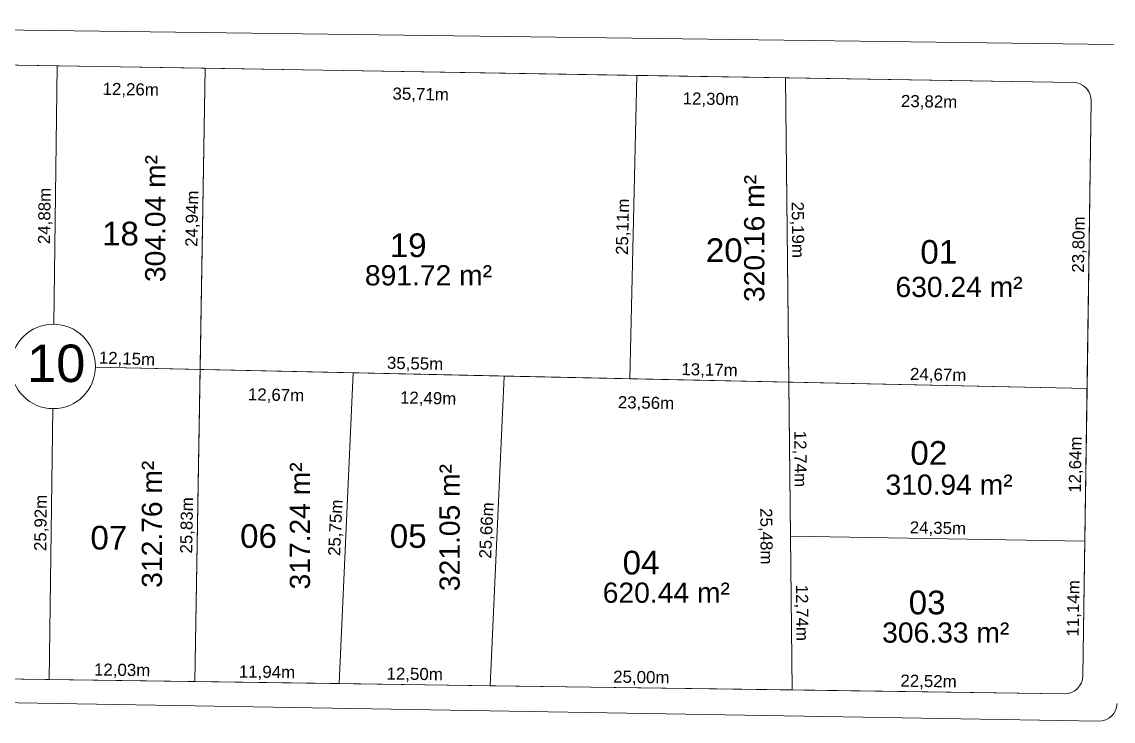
# Model space of a CAD drawing. Header units: metres. Extents: x 3808 to 8215, y 2374 to 6187.
# Drawn here: x 4939.2 to 5029.4, y 5445.5 to 5503.4 of the extents above; entities that cross this region are included whole.
import ezdxf
from ezdxf.enums import TextEntityAlignment as Align

# ---------------------------------------------------------------- set-up
doc = ezdxf.new("R2010")
doc.units = ezdxf.units.M
for name, color, linetype in [('Areas Lotes', 1, 'Continuous'), ('Calçada', 8, 'Continuous'), ('COTAS', 7, 'Continuous'), ('Lote', 7, 'Continuous'), ('Nº Lote', 7, 'Continuous'), ('Nº. quadra', 7, 'Continuous'), ('quadras', 7, 'Continuous')]:
    doc.layers.add(name, color=color, linetype=linetype)
doc.styles.add('Arial', font='arial.ttf')
doc.dimstyles.new('Copy(2) of ISO-25', dxfattribs={"dimtxt": 1, "dimasz": 2.5, "dimexe": 1.25, "dimexo": 0.625, "dimgap": 0.2, "dimtad": 1, "dimtoh": 1, "dimlfac": 1, "dimzin": 1, "dimtxsty": 'Arial', "dimblk": 'NONE', "dimcen": 0, "dimse1": 1, "dimse2": 1, "dimsd1": 1, "dimsd2": 1, "dimclrt": 256, "dimaunit": 1, "dimadec": 3, "dimazin": 0, "dimtfac": 1, "dimtmove": 0, "dimatfit": 3, "dimldrblk": 'NONE', "dimfxl": 1, "dimtolj": 1, "dimtzin": 0, "dimarcsym": 0})

# ---------------------------------------------------------------- blocks, each defined once
blk = doc.blocks.new('*D113')
at = {"layer": 'Defpoints', "color": 0, "linetype": 'Continuous', "transparency": 16777216}
for p in [(5002.887, 5448.116), (5002.887, 5448.116), (5025.404, 5447.804)]:
    blk.add_point(p, dxfattribs=at)
at = {"layer": 'COTAS', "linetype": 'Continuous', "lineweight": 5, "transparency": 16777216, "insert": (5014.157, 5448.761), "char_height": 1, "attachment_point": 5, "rotation": 359.20503, "style": 'Arial'}
blk.add_mtext('\\A1;22,52m', dxfattribs=at)
blk = doc.blocks.new('_None')
blk = doc.blocks.new('*D114')
at = {"layer": 'Defpoints', "color": 0, "linetype": 'Continuous', "transparency": 16777216}
for p in [(4977.888, 5448.463), (4977.888, 5448.463), (5002.887, 5448.116)]:
    blk.add_point(p, dxfattribs=at)
at = {"layer": 'COTAS', "linetype": 'Continuous', "lineweight": 5, "transparency": 16777216, "insert": (4990.398, 5449.091), "char_height": 1, "attachment_point": 5, "rotation": 359.20503, "style": 'Arial'}
blk.add_mtext('\\A1;25,00m', dxfattribs=at)
blk = doc.blocks.new('*D115')
at = {"layer": 'Defpoints', "color": 0, "linetype": 'Continuous', "transparency": 16777216}
for p in [(4965.392, 5448.637), (4965.392, 5448.637), (4977.888, 5448.463)]:
    blk.add_point(p, dxfattribs=at)
at = {"layer": 'COTAS', "linetype": 'Continuous', "lineweight": 5, "transparency": 16777216, "insert": (4971.651, 5449.351), "char_height": 1, "attachment_point": 5, "rotation": 359.20503, "style": 'Arial'}
blk.add_mtext('\\A1;12,50m', dxfattribs=at)
blk = doc.blocks.new('*D116')
at = {"layer": 'Defpoints', "color": 0, "linetype": 'Continuous', "transparency": 16777216}
for p in [(4953.454, 5448.802), (4953.454, 5448.802), (4965.392, 5448.637)]:
    blk.add_point(p, dxfattribs=at)
at = {"layer": 'COTAS', "linetype": 'Continuous', "lineweight": 5, "transparency": 16777216, "insert": (4959.434, 5449.52), "char_height": 1, "attachment_point": 5, "rotation": 359.20503, "style": 'Arial'}
blk.add_mtext('\\A1;11,94m', dxfattribs=at)
blk = doc.blocks.new('*D117')
at = {"layer": 'Defpoints', "color": 0, "linetype": 'Continuous', "transparency": 16777216}
for p in [(4941.427, 5448.969), (4941.427, 5448.969), (4953.454, 5448.802)]:
    blk.add_point(p, dxfattribs=at)
at = {"layer": 'COTAS', "linetype": 'Continuous', "lineweight": 5, "transparency": 16777216, "insert": (4947.452, 5449.687), "char_height": 1, "attachment_point": 5, "rotation": 359.20503, "style": 'Arial'}
blk.add_mtext('\\A1;12,03m', dxfattribs=at)
blk = doc.blocks.new('*D118')
at = {"layer": 'Defpoints', "color": 0, "linetype": 'Continuous', "transparency": 16777216}
for p in [(4929.07, 5449.141), (4929.07, 5449.141), (4941.427, 5448.969)]:
    blk.add_point(p, dxfattribs=at)
at = {"layer": 'COTAS', "linetype": 'Continuous', "lineweight": 5, "transparency": 16777216, "insert": (4935.26, 5449.856), "char_height": 1, "attachment_point": 5, "rotation": 359.20503, "style": 'Arial'}
blk.add_mtext('\\A1;12,36m', dxfattribs=at)
blk = doc.blocks.new('*D127')
at = {"layer": 'Defpoints', "color": 0, "linetype": 'Continuous', "transparency": 16777216}
for p in [(4917.599, 5475.785), (4941.752, 5474.888), (4941.752, 5474.878)]:
    blk.add_point(p, dxfattribs=at)
at = {"layer": 'COTAS', "linetype": 'Continuous', "lineweight": 5, "transparency": 16777216, "insert": (4929.706, 5476.132), "char_height": 1, "attachment_point": 5, "rotation": 357.85075, "style": 'Arial'}
blk.add_mtext('\\A1;24,17m', dxfattribs=at)
blk = doc.blocks.new('*D128')
at = {"layer": 'Defpoints', "color": 0, "linetype": 'Continuous', "transparency": 16777216}
for p in [(4941.752, 5474.888), (4953.889, 5474.423), (4953.897, 5474.629)]:
    blk.add_point(p, dxfattribs=at)
at = {"layer": 'COTAS', "linetype": 'Continuous', "lineweight": 5, "transparency": 16777216, "insert": (4947.85, 5475.451), "char_height": 1, "attachment_point": 5, "rotation": 357.85075, "style": 'Arial'}
blk.add_mtext('\\A1;12,15m', dxfattribs=at)
blk = doc.blocks.new('*D129')
at = {"layer": 'Defpoints', "color": 0, "linetype": 'Continuous', "transparency": 16777216}
for p in [(4953.897, 5474.629), (4989.439, 5473.871), (4989.439, 5473.871)]:
    blk.add_point(p, dxfattribs=at)
at = {"layer": 'COTAS', "linetype": 'Continuous', "lineweight": 5, "transparency": 16777216, "insert": (4971.685, 5475.051), "char_height": 1, "attachment_point": 5, "rotation": 358.77846, "style": 'Arial'}
blk.add_mtext('\\A1;35,55m', dxfattribs=at)
blk = doc.blocks.new('*D130')
at = {"layer": 'Defpoints', "color": 0, "linetype": 'Continuous', "transparency": 16777216}
for p in [(4989.439, 5473.871), (5002.604, 5473.59), (5002.604, 5473.59)]:
    blk.add_point(p, dxfattribs=at)
at = {"layer": 'COTAS', "linetype": 'Continuous', "lineweight": 5, "transparency": 16777216, "insert": (4996.039, 5474.531), "char_height": 1, "attachment_point": 5, "rotation": 358.77846, "style": 'Arial'}
blk.add_mtext('\\A1;13,17m', dxfattribs=at)
blk = doc.blocks.new('*D131')
at = {"layer": 'Defpoints', "color": 0, "linetype": 'Continuous', "transparency": 16777216}
for p in [(5002.604, 5473.59), (5027.271, 5473.064), (5027.271, 5473.064)]:
    blk.add_point(p, dxfattribs=at)
at = {"layer": 'COTAS', "linetype": 'Continuous', "lineweight": 5, "transparency": 16777216, "insert": (5014.955, 5474.128), "char_height": 1, "attachment_point": 5, "rotation": 358.77846, "style": 'Arial'}
blk.add_mtext('\\A1;24,67m', dxfattribs=at)
blk = doc.blocks.new('*D132')
at = {"layer": 'Defpoints', "color": 0, "linetype": 'Continuous', "transparency": 16777216}
for p in [(5002.325, 5498.774), (5026.142, 5498.381), (5026.099, 5495.732)]:
    blk.add_point(p, dxfattribs=at)
at = {"layer": 'COTAS', "linetype": 'Continuous', "lineweight": 5, "transparency": 16777216, "insert": (5014.203, 5496.73), "char_height": 1, "attachment_point": 5, "rotation": 359.0539, "style": 'Arial'}
blk.add_mtext('\\A1;23,82m', dxfattribs=at)
blk = doc.blocks.new('*D133')
at = {"layer": 'Defpoints', "color": 0, "linetype": 'Continuous', "transparency": 16777216}
for p in [(5002.746, 5460.853), (5027.087, 5460.424), (5027.087, 5460.424)]:
    blk.add_point(p, dxfattribs=at)
at = {"layer": 'COTAS', "linetype": 'Continuous', "lineweight": 5, "transparency": 16777216, "insert": (5014.931, 5461.439), "char_height": 1, "attachment_point": 5, "rotation": 358.98888, "style": 'Arial'}
blk.add_mtext('\\A1;24,35m', dxfattribs=at)
blk = doc.blocks.new('*D134')
at = {"layer": 'Defpoints', "color": 0, "linetype": 'Continuous', "transparency": 16777216}
for p in [(5027.087, 5460.424), (5027.087, 5460.424), (5026.925, 5449.282)]:
    blk.add_point(p, dxfattribs=at)
at = {"layer": 'COTAS', "linetype": 'Continuous', "lineweight": 5, "transparency": 16777216, "insert": (5026.205, 5454.865), "char_height": 1, "attachment_point": 5, "rotation": 89.16637, "style": 'Arial'}
blk.add_mtext('\\A1;11,14m', dxfattribs=at)
blk = doc.blocks.new('*D135')
at = {"layer": 'Defpoints', "color": 0, "linetype": 'Continuous', "transparency": 16777216}
for p in [(5027.271, 5473.064), (5027.271, 5473.064), (5027.087, 5460.424)]:
    blk.add_point(p, dxfattribs=at)
at = {"layer": 'COTAS', "linetype": 'Continuous', "lineweight": 5, "transparency": 16777216, "insert": (5026.378, 5466.756), "char_height": 1, "attachment_point": 5, "rotation": 89.16637, "style": 'Arial'}
blk.add_mtext('\\A1;12,64m', dxfattribs=at)
blk = doc.blocks.new('*D136')
at = {"layer": 'Defpoints', "color": 0, "linetype": 'Continuous', "transparency": 16777216}
for p in [(5027.617, 5496.859), (5027.617, 5496.859), (5027.271, 5473.064)]:
    blk.add_point(p, dxfattribs=at)
at = {"layer": 'COTAS', "linetype": 'Continuous', "lineweight": 5, "transparency": 16777216, "insert": (5026.643, 5484.973), "char_height": 1, "attachment_point": 5, "rotation": 89.16637, "style": 'Arial'}
blk.add_mtext('\\A1;23,80m', dxfattribs=at)
blk = doc.blocks.new('*D137')
at = {"layer": 'Defpoints', "color": 0, "linetype": 'Continuous', "transparency": 16777216}
for p in [(4990.029, 5498.977), (5002.325, 5498.774), (4989.984, 5496.244)]:
    blk.add_point(p, dxfattribs=at)
at = {"layer": 'COTAS', "linetype": 'Continuous', "lineweight": 5, "transparency": 16777216, "insert": (4996.145, 5496.943), "char_height": 1, "attachment_point": 5, "rotation": 359.0539, "style": 'Arial'}
blk.add_mtext('\\A1;12,30m', dxfattribs=at)
blk = doc.blocks.new('*D138')
at = {"layer": 'Defpoints', "color": 0, "linetype": 'Continuous', "transparency": 16777216}
for p in [(4954.324, 5499.567), (4990.029, 5498.977), (4954.279, 5496.834)]:
    blk.add_point(p, dxfattribs=at)
at = {"layer": 'COTAS', "linetype": 'Continuous', "lineweight": 5, "transparency": 16777216, "insert": (4972.145, 5497.34), "char_height": 1, "attachment_point": 5, "rotation": 359.0539, "style": 'Arial'}
blk.add_mtext('\\A1;35,71m', dxfattribs=at)
blk = doc.blocks.new('*D139')
at = {"layer": 'Defpoints', "color": 0, "linetype": 'Continuous', "transparency": 16777216}
for p in [(4942.064, 5499.769), (4954.324, 5499.567), (4942.019, 5497.036)]:
    blk.add_point(p, dxfattribs=at)
at = {"layer": 'COTAS', "linetype": 'Continuous', "lineweight": 5, "transparency": 16777216, "insert": (4948.162, 5497.736), "char_height": 1, "attachment_point": 5, "rotation": 359.0539, "style": 'Arial'}
blk.add_mtext('\\A1;12,26m', dxfattribs=at)
blk = doc.blocks.new('*D140')
at = {"layer": 'Defpoints', "color": 0, "linetype": 'Continuous', "transparency": 16777216}
for p in [(4918.708, 5500.155), (4942.064, 5499.769), (4918.663, 5497.422)]:
    blk.add_point(p, dxfattribs=at)
at = {"layer": 'COTAS', "linetype": 'Continuous', "lineweight": 5, "transparency": 16777216, "insert": (4930.354, 5498.03), "char_height": 1, "attachment_point": 5, "rotation": 359.0539, "style": 'Arial'}
blk.add_mtext('\\A1;23,36m', dxfattribs=at)
blk = doc.blocks.new('*D147')
at = {"layer": 'Defpoints', "color": 0, "linetype": 'Continuous', "transparency": 16777216}
for p in [(4942.064, 5499.769), (4941.752, 5474.888), (4941.752, 5474.888)]:
    blk.add_point(p, dxfattribs=at)
at = {"layer": 'COTAS', "linetype": 'Continuous', "lineweight": 5, "transparency": 16777216, "insert": (4941.107, 5487.338), "char_height": 1, "attachment_point": 5, "rotation": 89.28163, "style": 'Arial'}
blk.add_mtext('\\A1;24,88m', dxfattribs=at)
blk = doc.blocks.new('*D148')
at = {"layer": 'Defpoints', "color": 0, "linetype": 'Continuous', "transparency": 16777216}
for p in [(4954.324, 5499.567), (4953.897, 5474.629), (4953.897, 5474.629)]:
    blk.add_point(p, dxfattribs=at)
at = {"layer": 'COTAS', "linetype": 'Continuous', "lineweight": 5, "transparency": 16777216, "insert": (4953.31, 5487.111), "char_height": 1, "attachment_point": 5, "rotation": 89.01716, "style": 'Arial'}
blk.add_mtext('\\A1;24,94m', dxfattribs=at)
blk = doc.blocks.new('*D149')
at = {"layer": 'Defpoints', "color": 0, "linetype": 'Continuous', "transparency": 16777216}
for p in [(4941.752, 5474.888), (4941.427, 5448.969), (4941.427, 5448.969)]:
    blk.add_point(p, dxfattribs=at)
at = {"layer": 'COTAS', "linetype": 'Continuous', "lineweight": 5, "transparency": 16777216, "insert": (4940.789, 5461.939), "char_height": 1, "attachment_point": 5, "rotation": 89.28163, "style": 'Arial'}
blk.add_mtext('\\A1;25,92m', dxfattribs=at)
blk = doc.blocks.new('*D150')
at = {"layer": 'Defpoints', "color": 0, "linetype": 'Continuous', "transparency": 16777216}
for p in [(4953.897, 5474.629), (4953.454, 5448.802), (4953.454, 5448.802)]:
    blk.add_point(p, dxfattribs=at)
at = {"layer": 'COTAS', "linetype": 'Continuous', "lineweight": 5, "transparency": 16777216, "insert": (4952.874, 5461.729), "char_height": 1, "attachment_point": 5, "rotation": 89.01716, "style": 'Arial'}
blk.add_mtext('\\A1;25,83m', dxfattribs=at)
blk = doc.blocks.new('*D151')
at = {"layer": 'Defpoints', "color": 0, "linetype": 'Continuous', "transparency": 16777216}
for p in [(4966.562, 5474.359), (4965.392, 5448.637), (4965.392, 5448.637)]:
    blk.add_point(p, dxfattribs=at)
at = {"layer": 'COTAS', "linetype": 'Continuous', "lineweight": 5, "transparency": 16777216, "insert": (4965.177, 5461.534), "char_height": 1, "attachment_point": 5, "rotation": 87.39427, "style": 'Arial'}
blk.add_mtext('\\A1;25,75m', dxfattribs=at)
blk = doc.blocks.new('*D152')
at = {"layer": 'Defpoints', "color": 0, "linetype": 'Continuous', "transparency": 16777216}
for p in [(4979.054, 5474.092), (4977.888, 5448.463), (4977.888, 5448.463)]:
    blk.add_point(p, dxfattribs=at)
at = {"layer": 'COTAS', "linetype": 'Continuous', "lineweight": 5, "transparency": 16777216, "insert": (4977.671, 5461.314), "char_height": 1, "attachment_point": 5, "rotation": 87.39427, "style": 'Arial'}
blk.add_mtext('\\A1;25,66m', dxfattribs=at)
blk = doc.blocks.new('*D164')
at = {"layer": 'Defpoints', "color": 0, "linetype": 'Continuous', "transparency": 16777216}
for p in [(4929.399, 5475.309), (4940.89, 5474.888), (4940.781, 5471.978)]:
    blk.add_point(p, dxfattribs=at)
at = {"layer": 'COTAS', "linetype": 'Continuous', "lineweight": 5, "transparency": 16777216, "insert": (4935.066, 5472.994), "char_height": 1, "attachment_point": 5, "rotation": 357.85075, "style": 'Arial'}
blk.add_mtext('\\A1;11,50m', dxfattribs=at)
blk = doc.blocks.new('*D165')
at = {"layer": 'Defpoints', "color": 0, "linetype": 'Continuous', "transparency": 16777216}
for p in [(4953.897, 5474.629), (4966.562, 5474.359), (4966.501, 5471.513)]:
    blk.add_point(p, dxfattribs=at)
at = {"layer": 'COTAS', "linetype": 'Continuous', "lineweight": 5, "transparency": 16777216, "insert": (4960.186, 5472.449), "char_height": 1, "attachment_point": 5, "rotation": 358.77846, "style": 'Arial'}
blk.add_mtext('\\A1;12,67m', dxfattribs=at)
blk = doc.blocks.new('*D166')
at = {"layer": 'Defpoints', "color": 0, "linetype": 'Continuous', "transparency": 16777216}
for p in [(4966.562, 5474.359), (4979.054, 5474.092), (4978.993, 5471.247)]:
    blk.add_point(p, dxfattribs=at)
at = {"layer": 'COTAS', "linetype": 'Continuous', "lineweight": 5, "transparency": 16777216, "insert": (4972.765, 5472.181), "char_height": 1, "attachment_point": 5, "rotation": 358.77846, "style": 'Arial'}
blk.add_mtext('\\A1;12,49m', dxfattribs=at)
blk = doc.blocks.new('*D167')
at = {"layer": 'Defpoints', "color": 0, "linetype": 'Continuous', "transparency": 16777216}
for p in [(4979.054, 5474.092), (5002.604, 5473.59), (5002.544, 5470.745)]:
    blk.add_point(p, dxfattribs=at)
at = {"layer": 'COTAS', "linetype": 'Continuous', "lineweight": 5, "transparency": 16777216, "insert": (4990.786, 5471.797), "char_height": 1, "attachment_point": 5, "rotation": 358.77846, "style": 'Arial'}
blk.add_mtext('\\A1;23,56m', dxfattribs=at)
blk = doc.blocks.new('*D168')
at = {"layer": 'Defpoints', "color": 0, "linetype": 'Continuous', "transparency": 16777216}
for p in [(5002.325, 5498.774), (5002.604, 5473.59), (5002.604, 5473.59)]:
    blk.add_point(p, dxfattribs=at)
at = {"layer": 'COTAS', "linetype": 'Continuous', "lineweight": 5, "transparency": 16777216, "insert": (5003.266, 5486.191), "char_height": 1, "attachment_point": 5, "rotation": 270.63491, "style": 'Arial'}
blk.add_mtext('\\A1;25,19m', dxfattribs=at)
blk = doc.blocks.new('*D169')
at = {"layer": 'Defpoints', "color": 0, "linetype": 'Continuous', "transparency": 16777216}
for p in [(4990.029, 5498.977), (4990.029, 5498.977), (4989.439, 5473.871)]:
    blk.add_point(p, dxfattribs=at)
at = {"layer": 'COTAS', "linetype": 'Continuous', "lineweight": 5, "transparency": 16777216, "insert": (4988.933, 5486.443), "char_height": 1, "attachment_point": 5, "rotation": 88.65385, "style": 'Arial'}
blk.add_mtext('\\A1;25,11m', dxfattribs=at)
blk = doc.blocks.new('*D170')
at = {"layer": 'Defpoints', "color": 0, "linetype": 'Continuous', "transparency": 16777216}
for p in [(5002.746, 5460.853), (5002.746, 5460.853), (5002.887, 5448.116)]:
    blk.add_point(p, dxfattribs=at)
at = {"layer": 'COTAS', "linetype": 'Continuous', "lineweight": 5, "transparency": 16777216, "insert": (5003.617, 5454.494), "char_height": 1, "attachment_point": 5, "rotation": 270.63491, "style": 'Arial'}
blk.add_mtext('\\A1;12,74m', dxfattribs=at)
blk = doc.blocks.new('*D171')
at = {"layer": 'Defpoints', "color": 0, "linetype": 'Continuous', "transparency": 16777216}
for p in [(5002.604, 5473.59), (5002.746, 5460.853), (5002.746, 5460.853)]:
    blk.add_point(p, dxfattribs=at)
at = {"layer": 'COTAS', "linetype": 'Continuous', "lineweight": 5, "transparency": 16777216, "insert": (5003.476, 5467.231), "char_height": 1, "attachment_point": 5, "rotation": 270.63491, "style": 'Arial'}
blk.add_mtext('\\A1;12,74m', dxfattribs=at)
blk = doc.blocks.new('*D172')
at = {"layer": 'Defpoints', "color": 0, "linetype": 'Continuous', "transparency": 16777216}
for p in [(4999.717, 5473.558), (5002.604, 5473.59), (5002.887, 5448.116)]:
    blk.add_point(p, dxfattribs=at)
at = {"layer": 'COTAS', "linetype": 'Continuous', "lineweight": 5, "transparency": 16777216, "insert": (5000.66, 5460.83), "char_height": 1, "attachment_point": 5, "rotation": 270.63491, "style": 'Arial'}
blk.add_mtext('\\A1;25,48m', dxfattribs=at)

msp = doc.modelspace()

# ---------------------------------------------------------------- linework, layer by layer
at = {"layer": 'Calçada', "linetype": 'Continuous', "lineweight": 5}
for p, q in [((4885.753, 5503.406), (5029.446, 5501.519)), ((5028.227, 5445.529), (4844.062, 5448.66))]:
    msp.add_line(p, q, dxfattribs=at)
msp.add_arc((5028.253, 5447.029), 1.5, 269.02606, 358.73121, dxfattribs=at)
at = {"layer": 'Lote', "lineweight": 5}
for p, q in [((4942.064, 5499.769), (4941.796, 5478.383)), ((4953.454, 5448.802), (4954.324, 5499.567)), ((4990.029, 5498.977), (4989.439, 5473.871)), ((5002.325, 5498.774), (5002.887, 5448.116)), ((5027.271, 5473.064), (4945.247, 5474.813)), ((4965.392, 5448.637), (4966.562, 5474.359)), ((4977.888, 5448.463), (4979.054, 5474.092)), ((4941.709, 5471.392), (4941.427, 5448.969))]:
    msp.add_line(p, q, dxfattribs=at)
at = {"layer": 'Lote', "linetype": 'Continuous', "lineweight": 5}
msp.add_line((5027.087, 5460.424), (5002.746, 5460.853), dxfattribs=at)
at = {"layer": 'Lote', "linetype": 'Continuous', "lineweight": 5, "flags": 128}
for points in [[(4941.796, 5478.383), (4942.064, 5499.769), (4918.708, 5500.155), (4917.599, 5475.785), (4938.259, 5475.009)], [(4945.247, 5474.813), (4953.897, 5474.629), (4954.324, 5499.567), (4942.064, 5499.769), (4941.796, 5478.383)], [(4938.259, 5475.009), (4930.261, 5475.309), (4929.07, 5449.141), (4941.427, 5448.969), (4941.709, 5471.392)], [(4941.709, 5471.392), (4941.427, 5448.969), (4953.454, 5448.802), (4953.897, 5474.629), (4945.247, 5474.813)]]:
    msp.add_lwpolyline(points, dxfattribs=at)
for points in [[(4989.439, 5473.871), (4990.029, 5498.977), (4954.324, 5499.567), (4953.897, 5474.629)], [(4989.439, 5473.871), (5002.604, 5473.59), (5002.325, 5498.774), (4990.029, 5498.977)], [(4966.562, 5474.359), (4953.897, 5474.629), (4953.454, 5448.802), (4965.392, 5448.637)], [(4979.054, 5474.092), (4966.562, 5474.359), (4965.392, 5448.637), (4977.888, 5448.463)], [(5002.604, 5473.59), (4979.054, 5474.092), (4977.888, 5448.463), (5002.887, 5448.116)], [(5027.087, 5460.424), (5027.271, 5473.064), (5002.604, 5473.59), (5002.746, 5460.853)]]:
    msp.add_lwpolyline(points, close=True, dxfattribs=at)
for points in [[(5002.604, 5473.59), (5027.271, 5473.064), (5027.617, 5496.859, 0.413639), (5026.142, 5498.381), (5002.325, 5498.774)], [(5002.887, 5448.116), (5025.404, 5447.804, 0.414016), (5026.925, 5449.282), (5027.087, 5460.424), (5002.746, 5460.853)]]:
    msp.add_lwpolyline(points, format="xyb", close=True, dxfattribs=at)
at = {"layer": 'Nº. quadra', "lineweight": 5}
msp.add_circle((4941.752, 5474.888), 3.496, dxfattribs=at)
at = {"layer": 'quadras', "lineweight": 5}
for p, q in [((5026.142, 5498.381), (4880.22, 5500.79)), ((5026.925, 5449.282), (5027.617, 5496.859)), ((4848.397, 5450.26), (5025.404, 5447.804))]:
    msp.add_line(p, q, dxfattribs=at)
for centre, start, end in [((5026.118, 5496.881), 359.16637, 89.0539), ((5025.425, 5449.304), 269.20503, 359.16637)]:
    msp.add_arc(centre, 1.5, start, end, dxfattribs=at)

# ---------------------------------------------------------------- texts
at = {"layer": 'Areas Lotes', "lineweight": 5, "style": 'Arial'}
for s, p in [('304.04 m²', (4951.024, 5481.868)), ('320.16 m²', (5000.573, 5480.218)), ('312.76 m²', (4950.749, 5456.567)), ('317.24 m²', (4962.993, 5456.429)), ('321.05 m²', (4975.375, 5456.292))]:
    msp.add_text(s, height=1.6726, rotation=90, dxfattribs=at).set_placement(p)
at = {"layer": 'Areas Lotes', "linetype": 'Continuous', "lineweight": 5, "style": 'Arial'}
for s, p in [('891.72 m²', (4967.533, 5481.593)), ('630.24 m²', (5011.421, 5480.631)), ('310.94 m²', (5010.596, 5464.267)), ('620.44 m²', (4987.207, 5455.329)), ('306.33 m²', (5010.32, 5452.029))]:
    msp.add_text(s, height=1.6726, dxfattribs=at).set_placement(p)
at = {"layer": 'Nº Lote', "linetype": 'Continuous', "lineweight": 5, "style": 'Arial'}
for s, p in [('18', (4947.314, 5484.899)), ('19', (4971.115, 5483.937)), ('20', (4997.256, 5483.524)), ('01', (5015.003, 5483.386)), ('02', (5014.178, 5466.748)), ('07', (4946.351, 5459.735)), ('06', (4958.733, 5459.873)), ('05', (4971.115, 5459.873)), ('04', (4990.377, 5457.672)), ('03', (5014.04, 5454.372))]:
    msp.add_text(s, height=1.96, dxfattribs=at).set_placement(p, align=Align.CENTER)
at = {"layer": 'Nº. quadra', "lineweight": 5, "style": 'Arial'}
msp.add_text('10', height=3.1039, dxfattribs=at).set_placement((4939.588, 5473.594))

# ---------------------------------------------------------------- dimensions: what is measured, and where the dimension line sits
at = {"layer": 'COTAS', "linetype": 'Continuous', "lineweight": 5}
for base, p1, p2, angle, picture, middle in [((4918.663, 5497.422), (4942.064, 5499.769), (4918.708, 5500.155), 359.0539, '*D140', (4930.354, 5498.03)), ((4942.019, 5497.036), (4954.324, 5499.567), (4942.064, 5499.769), 359.0539, '*D139', (4948.162, 5497.736)), ((4954.279, 5496.834), (4990.029, 5498.977), (4954.324, 5499.567), 359.0539, '*D138', (4972.145, 5497.34)), ((5027.617, 5496.859), (5027.271, 5473.064), (5027.617, 5496.859), 269.16637, '*D136', (5026.643, 5484.973)), ((4941.752, 5474.878), (4917.599, 5475.785), (4941.752, 5474.888), 177.85075, '*D127', (4929.706, 5476.132)), ((4953.889, 5474.423), (4941.752, 5474.888), (4953.897, 5474.629), 177.85075, '*D128', (4947.85, 5475.451)), ((4940.781, 5471.978), (4929.399, 5475.309), (4940.89, 5474.888), 177.85075, '*D164', (4935.066, 5472.994)), ((4978.993, 5471.247), (4966.562, 5474.359), (4979.054, 5474.092), 178.77846, '*D166', (4972.765, 5472.181)), ((5002.544, 5470.745), (4979.054, 5474.092), (5002.604, 5473.59), 178.77846, '*D167', (4990.786, 5471.797)), ((5027.271, 5473.064), (5027.087, 5460.424), (5027.271, 5473.064), 269.16637, '*D135', (5026.378, 5466.756)), ((4929.07, 5449.141), (4941.427, 5448.969), (4929.07, 5449.141), 359.20503, '*D118', (4935.26, 5449.856)), ((4941.427, 5448.969), (4953.454, 5448.802), (4941.427, 5448.969), 359.20503, '*D117', (4947.452, 5449.687)), ((4953.454, 5448.802), (4965.392, 5448.637), (4953.454, 5448.802), 359.20503, '*D116', (4959.434, 5449.52)), ((4965.392, 5448.637), (4977.888, 5448.463), (4965.392, 5448.637), 359.20503, '*D115', (4971.651, 5449.351)), ((4977.888, 5448.463), (5002.887, 5448.116), (4977.888, 5448.463), 359.20503, '*D114', (4990.398, 5449.091))]:
    dim = msp.add_linear_dim(base=base, p1=p1, p2=p2, angle=angle, dimstyle='Copy(2) of ISO-25', override={"dimpost": 'm', "dimtmove": 1}, dxfattribs=at)
    dim.commit()
    dim.dimension.update_dxf_attribs({"geometry": picture, "text_midpoint": middle})
for p1, p2, distance, picture, middle in [((4942.064, 5499.769), (4941.752, 5474.888), 0, '*D147', (4941.107, 5487.338)), ((4954.324, 5499.567), (4953.897, 5474.629), 0, '*D148', (4953.31, 5487.111)), ((4989.439, 5473.871), (4990.029, 5498.977), 0, '*D169', (4988.933, 5486.443)), ((5002.325, 5498.774), (4990.029, 5498.977), 2.733, '*D137', (4996.145, 5496.943)), ((5002.325, 5498.774), (5026.142, 5498.381), -2.649, '*D132', (5014.203, 5496.73)), ((5002.325, 5498.774), (5002.604, 5473.59), 0, '*D168', (5003.266, 5486.191)), ((4953.897, 5474.629), (4989.439, 5473.871), 0, '*D129', (4971.685, 5475.051)), ((4989.439, 5473.871), (5002.604, 5473.59), 0, '*D130', (4996.039, 5474.531)), ((4941.752, 5474.888), (4941.427, 5448.969), 0, '*D149', (4940.789, 5461.939)), ((4953.897, 5474.629), (4953.454, 5448.802), 0, '*D150', (4952.874, 5461.729)), ((4953.897, 5474.629), (4966.562, 5474.359), -2.846, '*D165', (4960.186, 5472.449)), ((4966.562, 5474.359), (4965.392, 5448.637), 0, '*D151', (4965.177, 5461.534)), ((5002.604, 5473.59), (5027.271, 5473.064), 0, '*D131', (5014.955, 5474.128)), ((4979.054, 5474.092), (4977.888, 5448.463), 0, '*D152', (4977.671, 5461.314)), ((5002.887, 5448.116), (5002.604, 5473.59), 2.887, '*D172', (5000.66, 5460.83)), ((5002.604, 5473.59), (5002.746, 5460.853), 0, '*D171', (5003.476, 5467.231)), ((5002.7456, 5460.8533), (5027.0872, 5460.4237), 0, '*D133', (5014.9305, 5461.4394)), ((5002.887, 5448.116), (5002.746, 5460.853), 0, '*D170', (5003.617, 5454.494)), ((5026.925, 5449.282), (5027.087, 5460.424), 0, '*D134', (5026.205, 5454.865)), ((5025.404, 5447.804), (5002.887, 5448.116), 0, '*D113', (5014.157, 5448.761))]:
    dim = msp.add_aligned_dim(p1=p1, p2=p2, distance=distance, dimstyle='Copy(2) of ISO-25', override={"dimpost": 'm'}, dxfattribs=at)
    dim.commit()
    dim.dimension.update_dxf_attribs({"geometry": picture, "text_midpoint": middle})

doc.saveas('drawing.dxf')
